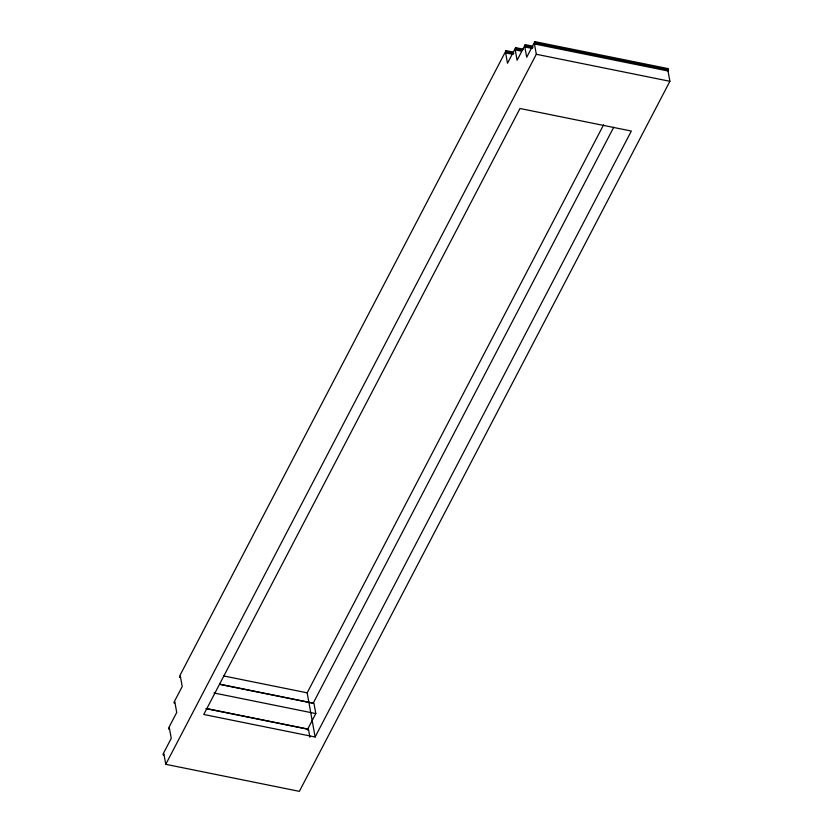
<?xml version="1.0" encoding="UTF-8"?>
<svg xmlns="http://www.w3.org/2000/svg" width="833" height="833" viewBox="0 0 833 833"><rect width="100%" height="100%" fill="white"/><g stroke="black" fill="none" stroke-linecap="round" stroke-linejoin="round"><path stroke-width="1.25" d="M513.659 52.167L506.027 50.615L179.543 676.24L179.751 677.375L180.355 676.219L182.208 686.548L174.066 702.157L174.264 703.291L174.868 702.136L176.731 712.475L168.578 728.084L168.787 729.219L169.391 728.063L171.244 738.392L163.101 754.011L163.31 755.146L163.903 753.98L165.767 764.319L299.359 791.35L669.899 81.301L668.035 70.972L668.441 68.681L534.848 41.65L526.706 57.258L524.842 46.929L525.238 44.638L532.87 46.179M523.27 49.178L515.637 47.627L507.484 63.246L505.631 52.906L506.027 50.615M525.238 44.638L517.095 60.257L515.231 49.918L515.637 47.627M165.767 764.319L536.306 54.27L534.453 43.941L534.848 41.65M315.124 736.997L631.341 131.041L519.99 108.509L203.762 714.475L315.124 736.997L307.169 692.827L603.561 124.888M613.765 127.189L313.135 703.271L220.256 684.476M219.787 684.195L313.937 703.25L315.801 713.579L307.658 729.198L205.866 708.602M307.856 730.322L308.46 729.167L206.678 708.571M515.835 48.762L522.187 49.99M515.231 49.918L521.583 51.146M535.057 42.785L668.639 69.816M534.453 43.941L668.035 70.972M525.446 45.773L533.078 47.314M524.842 46.929L532.474 48.47M536.306 54.27L669.899 81.301M506.235 51.75L513.867 53.291M505.631 52.906L513.263 54.447M223.661 675.938L307.169 692.827M214.019 692.983L315.801 713.579M308.46 729.167L309.907 737.205"/></g></svg>
